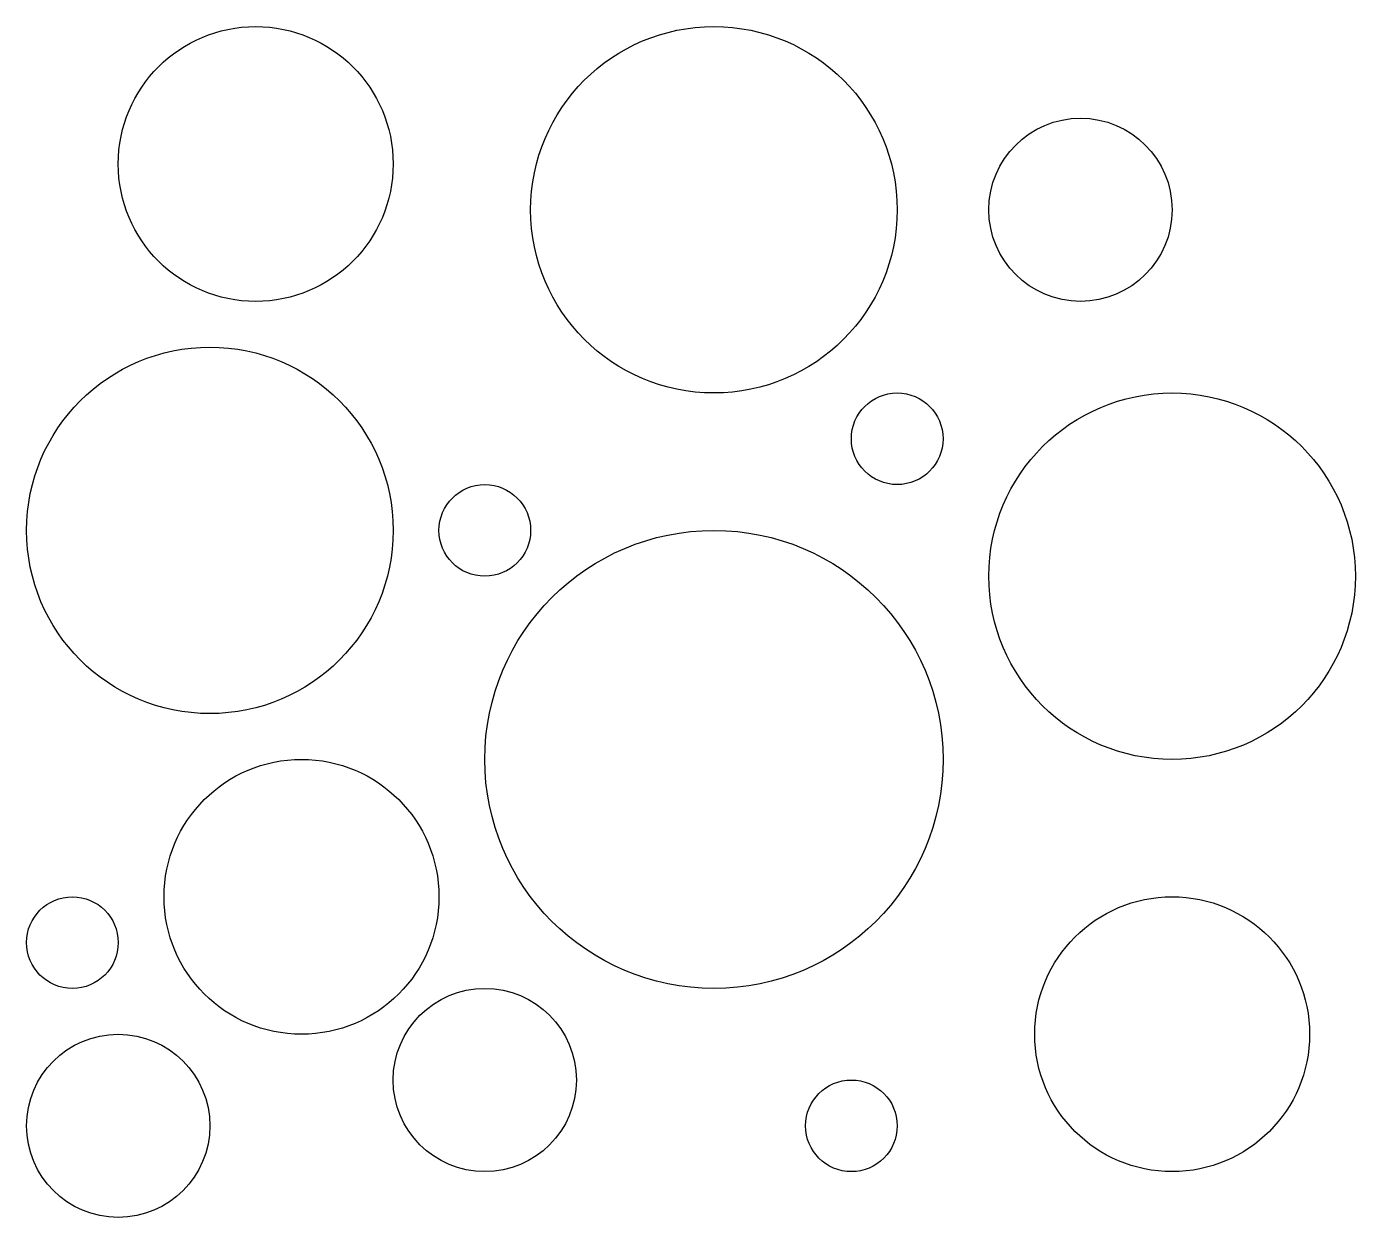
# Model space of a CAD drawing. Header units: millimetres. Extents: x 0 to 29, y 0 to 26.
import ezdxf

# ---------------------------------------------------------------- set-up
doc = ezdxf.new("R2010")
doc.units = ezdxf.units.MM

msp = doc.modelspace()

# ---------------------------------------------------------------- linework, layer by layer
for centre, radius in [((5, 23), 3), ((15, 22), 4), ((23, 22), 2), ((4, 15), 4), ((19, 17), 1), ((25, 14), 4), ((10, 15), 1), ((15, 10), 5), ((6, 7), 3), ((1, 6), 1), ((25, 4), 3), ((10, 3), 2), ((2, 2), 2), ((18, 2), 1)]:
    msp.add_circle(centre, radius)

doc.saveas('drawing.dxf')
